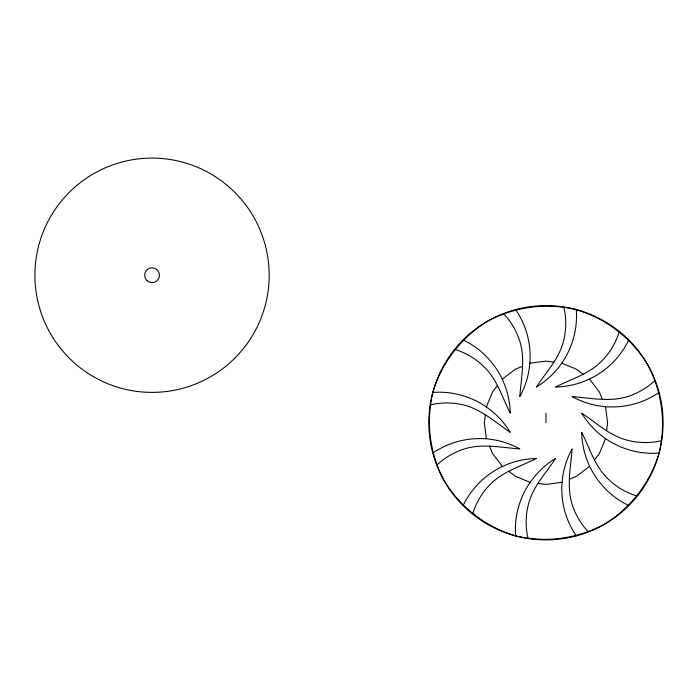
<?xml version="1.0" encoding="UTF-8"?>
<svg xmlns="http://www.w3.org/2000/svg" width="698" height="698" viewBox="0 0 698 698"><rect width="100%" height="100%" fill="white"/><g stroke="black" fill="none" stroke-linecap="round" stroke-linejoin="round"><path stroke-width="1.05" d="M432.812 392.442C425.675 422.526 429.828 454.119 444.513 481.332C460.741 507.647 486.017 527.042 515.639 535.907C545.723 543.044 577.316 538.882 604.529 524.207C630.844 507.978 650.248 482.693 659.113 453.072C666.241 422.997 662.088 391.395 647.404 364.19C631.184 337.867 605.899 318.471 576.278 309.607C546.194 302.47 514.601 306.631 487.387 321.307C461.073 337.535 441.668 362.82 432.812 392.442A83.053 83.053 0 0 1 483.784 405.233L490.031 409.63A83.053 83.053 0 0 1 510.229 432.332C494.158 421.418 478.872 407.126 458.926 404.002C449.739 402.414 440.298 402.641 431.198 404.666M485.354 414.795L484.307 422.761L486.401 438.71L490.956 439.356A83.053 83.053 0 0 1 519.801 448.919C500.422 447.497 480.041 442.768 461.204 450.036C452.461 453.255 444.39 458.167 437.524 464.467M606.562 430.718L607.609 422.761L605.515 406.803L600.961 406.166A83.053 83.053 0 0 1 572.116 396.604C591.494 398.017 611.876 402.746 630.713 395.487C639.455 392.259 647.526 387.346 654.392 381.047M515.639 309.607A83.053 83.053 0 0 1 530.052 360.151L529.363 367.759A83.053 83.053 0 0 1 519.801 396.604C521.214 377.225 525.952 356.835 518.684 338.007C515.464 329.264 510.543 321.193 504.244 314.327M576.278 535.907A83.053 83.053 0 0 1 561.864 485.363L562.553 477.755A83.053 83.053 0 0 1 572.116 448.919C570.702 468.288 565.965 488.679 573.233 507.507C576.452 516.25 581.373 524.32 587.672 531.187M527.863 537.521C525.315 526.152 525.638 514.208 528.787 502.996C533.464 485.965 546.115 472.939 555.529 458.49A83.053 83.053 0 0 0 532.827 478.688L528.43 484.927A83.053 83.053 0 0 0 515.639 535.907M564.054 308.001C566.601 319.361 566.279 331.306 563.129 342.517C558.452 359.549 545.801 372.584 536.387 387.024A83.053 83.053 0 0 0 559.089 366.825L563.487 360.587A83.053 83.053 0 0 0 576.278 309.607M472.912 513.091C476.385 501.975 482.632 491.793 490.964 483.662C503.528 471.246 521.005 466.29 536.387 458.49A83.053 83.053 0 0 0 506.626 464.632L499.689 467.835A83.053 83.053 0 0 0 463.123 505.588M619.004 332.423C615.531 343.538 609.284 353.72 600.952 361.852C588.388 374.268 570.912 379.223 555.529 387.024A83.053 83.053 0 0 0 585.29 380.881L592.227 377.679A83.053 83.053 0 0 0 628.793 339.926M486.401 406.803L492.561 391.927L497.456 385.558M660.718 440.848C649.358 443.396 637.414 443.082 626.202 439.932C609.171 435.255 596.136 422.595 581.687 413.181A83.053 83.053 0 0 0 601.885 435.884L605.515 438.71L599.355 453.587L594.46 459.956M455.62 349.707C466.735 353.179 476.917 359.435 485.058 367.767C497.465 380.331 502.42 397.808 510.229 413.181A83.053 83.053 0 0 0 504.087 383.42L502.359 379.162L515.133 369.364L522.549 366.293M636.297 495.807C625.181 492.334 614.999 486.087 606.859 477.746C594.452 465.182 589.496 447.706 581.687 432.332A83.053 83.053 0 0 0 587.829 462.093L589.557 466.351L576.784 476.149L569.367 479.221M486.401 438.71L483.356 438.667A83.053 83.053 0 0 0 432.812 453.072M605.515 406.803L608.56 406.847A83.053 83.053 0 0 0 659.113 392.442M530 363.204L545.958 361.102L553.924 362.149M561.916 482.309L545.958 484.412L537.992 483.365M605.515 438.71L608.133 440.281A83.053 83.053 0 0 0 659.113 453.072M561.916 363.204L576.784 369.364L583.162 374.25M530 482.309L515.133 476.149L508.763 471.263M502.359 379.162L500.876 376.492A83.053 83.053 0 0 0 463.123 339.926M589.557 466.351L591.04 469.021A83.053 83.053 0 0 0 628.793 505.588M589.557 379.162L599.355 391.927L602.426 399.352M502.359 466.351L492.561 453.587L489.49 446.162M545.958 413.181L545.958 422.761M487.387 524.207A117.142 117.142 0 0 0 663.1 422.761A117.142 117.142 0 0 0 487.387 321.307A117.142 117.142 0 0 0 487.387 524.207M93.471 376.693A117.142 117.142 0 0 0 269.184 275.239A117.142 117.142 0 0 0 93.471 173.793A117.142 117.142 0 0 0 93.471 376.693M146.807 280.474A7.399 7.399 0 0 0 159.188 277.158A7.399 7.399 0 0 0 150.131 268.093A7.399 7.399 0 0 0 146.807 280.474"/></g></svg>
